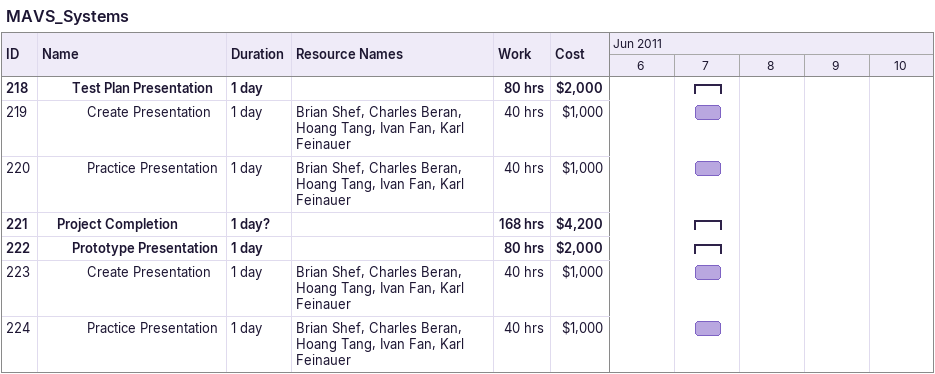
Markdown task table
MAVS_Systems

| ID | Level | Task | Duration | Start | Finish | Resources | Work (h) | Cost ($) |
|---|---|---|---|---|---|---|---|---|
| 218 | 3 | **Test Plan Presentation** | 1d | 2011-06-07 | 2011-06-07 |  | 80 | 2000 |
| 219 | 4 | Create Presentation | 1d | 2011-06-07 | 2011-06-07 | Brian Shef, Charles Beran, Hoang Tang, Ivan Fan, Karl Feinauer | 40 | 1000 |
| 220 | 4 | Practice Presentation | 1d | 2011-06-07 | 2011-06-07 | Brian Shef, Charles Beran, Hoang Tang, Ivan Fan, Karl Feinauer | 40 | 1000 |
| 221 | 2 | **Project Completion** | 1d? | 2011-06-07 | 2011-06-07 |  | 168 | 4200 |
| 222 | 3 | **Prototype Presentation** | 1d | 2011-06-07 | 2011-06-07 |  | 80 | 2000 |
| 223 | 4 | Create Presentation | 1d | 2011-06-07 | 2011-06-07 | Brian Shef, Charles Beran, Hoang Tang, Ivan Fan, Karl Feinauer | 40 | 1000 |
| 224 | 4 | Practice Presentation | 1d | 2011-06-07 | 2011-06-07 | Brian Shef, Charles Beran, Hoang Tang, Ivan Fan, Karl Feinauer | 40 | 1000 |
